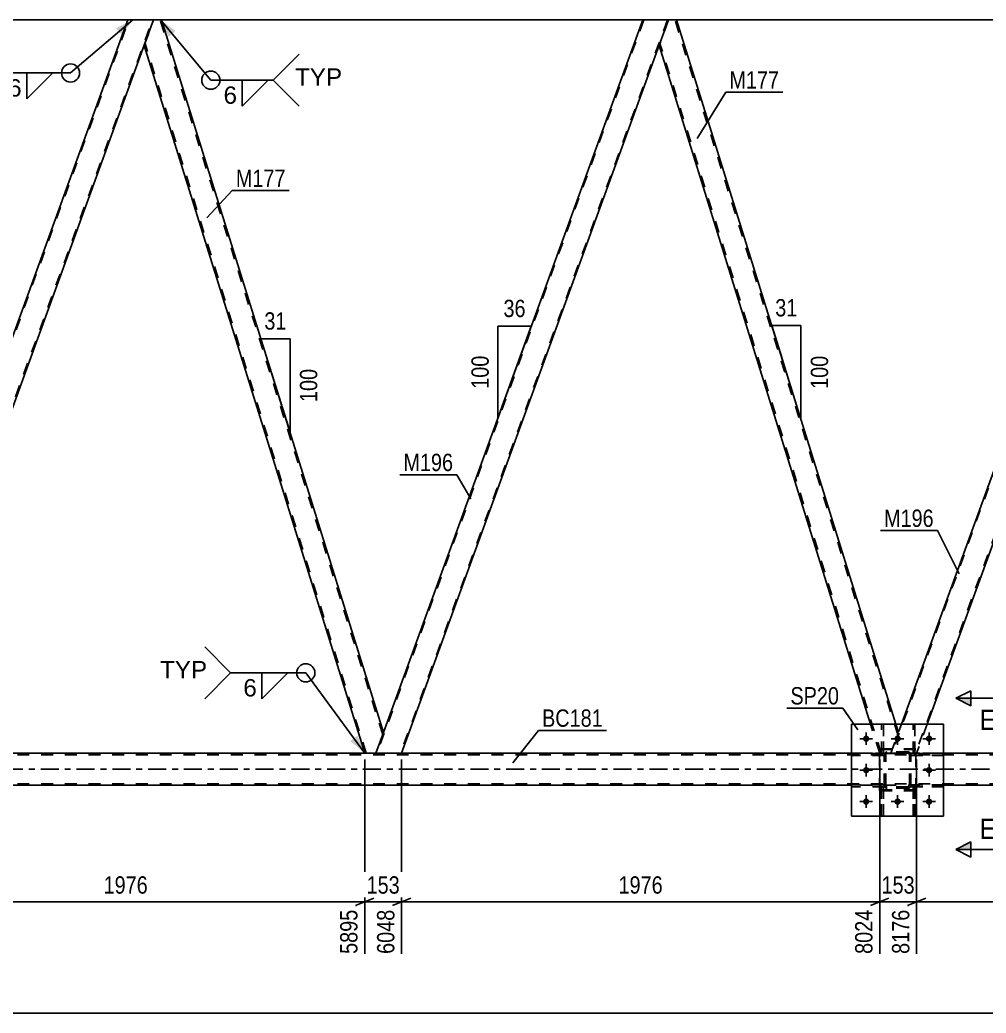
# Model space of a CAD drawing. Header units: millimetres. Extents: x 0 to 841, y 0 to 594.
# Drawn here: x 191.5 to 351.3, y 284.2 to 448.3 of the extents above; entities that cross this region are included whole.
import ezdxf

# ---------------------------------------------------------------- set-up
doc = ezdxf.new("R2010")
doc.units = ezdxf.units.MM
doc.linetypes.add('DXK_LINE_DOT2', pattern=[3.9198, 1.9599, -1.9599])
doc.linetypes.add('DXK_LINE_DOT3', pattern=[5.9187, 2.979, -0.9799, 0.9799, -0.9799])
doc.styles.add('Arial', font='ARIAL.TTF', dxfattribs={"height": 0.2})
doc.styles.add('Arial Narrow', font='ARIALN.TTF', dxfattribs={"height": 0.2})

# ---------------------------------------------------------------- blocks, each defined once
blk = doc.blocks.new('Part-814553314-3902 - 3897')
at = {"color": 7, "linetype": 'DXK_LINE_DOT2'}
for p, q in [((339.19, 327.08), (339.19, 331.92)), ((339.19, 331.92), (339.51, 331.92)), ((339.51, 331.92), (339.51, 327.08)), ((339.19, 327.68), (339.51, 327.68)), ((339.51, 327.08), (339.19, 327.08))]:
    blk.add_line(p, q, dxfattribs=at)
blk = doc.blocks.new('Part-814553314-3969 - 3897')
at = {"color": 2, "linetype": 'Continuous'}
for p, q in [((213.63, 448.32), (212.1, 444.13)), ((214.95, 448.32), (213.63, 448.32)), ((251.65, 330.57), (214.95, 448.32)), ((248.54, 327.1), (212.08, 444.07)), ((212.1, 444.13), (212.1, 444.12)), ((250.39, 327.1), (251.63, 330.52))]:
    blk.add_line(p, q, dxfattribs=at)
at = {"color": 7, "linetype": 'DXK_LINE_DOT2'}
for p, q in [((251.51, 330.2), (214.7, 448.32)), ((212.1, 444.13), (212.08, 444.07)), ((248.79, 327.1), (212.22, 444.44)), ((251.63, 330.52), (251.65, 330.57)), ((250.39, 327.1), (248.54, 327.1))]:
    blk.add_line(p, q, dxfattribs=at)
blk = doc.blocks.new('Part-814553314-3908 - 3897')
at = {"color": 7, "linetype": 'DXK_LINE_DOT2'}
for p, q in [((333.99, 327.08), (333.99, 331.92)), ((333.99, 331.92), (334.31, 331.92)), ((334.31, 331.92), (334.31, 327.08)), ((333.99, 327.68), (334.31, 327.68)), ((334.31, 327.08), (333.99, 327.08))]:
    blk.add_line(p, q, dxfattribs=at)
blk = doc.blocks.new('Part-814553314-4228 - 3897')
at = {"color": 7, "linetype": 'DXK_LINE_DOT2'}
for p, q in [((338.84, 326.76), (338.84, 327.08)), ((338.84, 327.08), (344.24, 327.08)), ((344.24, 326.76), (338.84, 326.76)), ((339.44, 326.76), (339.44, 327.08)), ((344.24, 327.08), (344.24, 326.76))]:
    blk.add_line(p, q, dxfattribs=at)
blk = doc.blocks.new('Part-814553314-4004 - 3897')
at = {"color": 7, "linetype": 'DXK_LINE_DOT2'}
for p, q in [((294.68, 448.32), (250.56, 327.1)), ((298.59, 448.32), (254.47, 327.1)), ((298.76, 448.32), (297.23, 444.12)), ((251.63, 330.52), (250.39, 327.1)), ((254.64, 327.1), (250.39, 327.1))]:
    blk.add_line(p, q, dxfattribs=at)
at = {"color": 2, "linetype": 'Continuous'}
for p, q in [((294.51, 448.32), (251.63, 330.52)), ((298.76, 448.32), (294.51, 448.32)), ((297.23, 444.12), (254.64, 327.1))]:
    blk.add_line(p, q, dxfattribs=at)
blk = doc.blocks.new('Part-814553314-3940 - 3897')
at = {"color": 7, "linetype": 'DXK_LINE_DOT2'}
for p, q in [((334.44, 327.08), (329.04, 327.08)), ((329.04, 326.76), (329.04, 327.08)), ((334.44, 326.76), (329.04, 326.76)), ((333.84, 326.76), (333.84, 327.08)), ((334.44, 327.08), (334.44, 326.76))]:
    blk.add_line(p, q, dxfattribs=at)
blk = doc.blocks.new('Part-814553314-3943 - 3897')
at = {"color": 2, "linetype": 'Continuous'}
for p, q in [((333.99, 331.92), (333.99, 331.92)), ((334.31, 331.92), (333.99, 331.92)), ((334.31, 331.92), (334.31, 331.92))]:
    blk.add_line(p, q, dxfattribs=at)
at = {"color": 7, "linetype": 'DXK_LINE_DOT2'}
for p, q in [((333.99, 327.08), (333.99, 331.92)), ((334.31, 327.08), (334.31, 331.92)), ((333.99, 327.68), (334.31, 327.68)), ((334.31, 327.08), (333.99, 327.08))]:
    blk.add_line(p, q, dxfattribs=at)
blk = doc.blocks.new('Part-814553314-3946 - 3897')
at = {"color": 2, "linetype": 'Continuous'}
for p, q in [((339.19, 331.92), (339.19, 331.92)), ((339.51, 331.92), (339.19, 331.92)), ((339.51, 331.92), (339.51, 331.92))]:
    blk.add_line(p, q, dxfattribs=at)
at = {"color": 7, "linetype": 'DXK_LINE_DOT2'}
for p, q in [((339.19, 327.08), (339.19, 331.92)), ((339.51, 327.08), (339.51, 331.92)), ((339.19, 327.68), (339.51, 327.68)), ((339.51, 327.08), (339.19, 327.08))]:
    blk.add_line(p, q, dxfattribs=at)
blk = doc.blocks.new('Part-814553314-3952 - 3897')
at = {"color": 7, "linetype": 'DXK_LINE_DOT2'}
for p, q in [((344.24, 321.88), (338.84, 321.88)), ((338.84, 321.88), (338.84, 321.56)), ((339.44, 321.56), (339.44, 321.88)), ((344.24, 321.56), (344.24, 321.88)), ((338.84, 321.56), (344.24, 321.56))]:
    blk.add_line(p, q, dxfattribs=at)
blk = doc.blocks.new('Part-814553314-3955 - 3897')
at = {"color": 7, "linetype": 'DXK_LINE_DOT2'}
for p, q in [((344.24, 327.08), (338.84, 327.08)), ((338.84, 327.08), (338.84, 326.76)), ((338.84, 326.76), (344.24, 326.76)), ((339.44, 326.76), (339.44, 327.08)), ((344.24, 326.76), (344.24, 327.08))]:
    blk.add_line(p, q, dxfattribs=at)
blk = doc.blocks.new('Bolt-814553314-3977 - 3897')
at = {"linetype": 'Continuous'}
for points in [[(331.96, 329.52, -1), (330.92, 329.52, -1)], [(337.16, 329.52, -1), (336.12, 329.52, -1)], [(342.36, 329.52, -1), (341.32, 329.52, -1)], [(331.96, 324.32, -1), (330.92, 324.32, -1)], [(342.36, 324.32, -1), (341.32, 324.32, -1)], [(331.96, 319.12, -1), (330.92, 319.12, -1)], [(337.16, 319.12, -1), (336.12, 319.12, -1)], [(342.36, 319.12, -1), (341.32, 319.12, -1)]]:
    blk.add_hatch(color=1, dxfattribs=at).paths.add_polyline_path(points)
at = {"color": 1, "linetype": 'Continuous'}
for p, q in [((331.44, 330.56), (331.44, 328.48)), ((336.64, 330.56), (336.64, 328.48)), ((341.84, 330.56), (341.84, 328.48)), ((332.48, 329.52), (330.4, 329.52)), ((337.68, 329.52), (335.6, 329.52)), ((342.88, 329.52), (340.8, 329.52)), ((331.44, 325.36), (331.44, 323.28)), ((341.84, 325.36), (341.84, 323.28)), ((332.48, 324.32), (330.4, 324.32)), ((342.88, 324.32), (340.8, 324.32)), ((331.44, 320.16), (331.44, 318.08)), ((336.64, 320.16), (336.64, 318.08)), ((341.84, 320.16), (341.84, 318.08)), ((332.48, 319.12), (330.4, 319.12)), ((337.68, 319.12), (335.6, 319.12)), ((342.88, 319.12), (340.8, 319.12))]:
    blk.add_line(p, q, dxfattribs=at)
blk = doc.blocks.new('Part-814553314-4243 - 3897')
at = {"color": 7, "linetype": 'DXK_LINE_DOT2'}
for p, q in [((339.64, 327.86), (333.64, 327.86)), ((333.64, 321.06), (333.64, 327.86)), ((339.64, 321.06), (339.64, 327.86)), ((339.64, 321.06), (333.64, 321.06))]:
    blk.add_line(p, q, dxfattribs=at)
blk = doc.blocks.new('Part-814553314-3983 - 3897')
at = {"color": 2, "linetype": 'Continuous'}
for p, q in [((344.24, 331.92), (329.04, 331.92)), ((329.04, 331.92), (329.04, 316.72)), ((344.24, 331.92), (344.24, 316.72)), ((344.24, 316.72), (329.04, 316.72))]:
    blk.add_line(p, q, dxfattribs=at)
blk = doc.blocks.new('Part-814553314-3994 - 3897')
at = {"color": 2, "linetype": 'Continuous'}
for p, q in [((209.37, 448.32), (129.81, 448.32)), ((294.51, 448.32), (214.95, 448.32)), ((379.64, 448.32), (300.08, 448.32))]:
    blk.add_line(p, q, dxfattribs=at)
at = {"color": 7, "linetype": 'DXK_LINE_DOT2'}
for p, q in [((724.43, 448.32), (209.37, 448.32)), ((214.95, 448.32), (209.37, 448.32)), ((300.08, 448.32), (294.51, 448.32))]:
    blk.add_line(p, q, dxfattribs=at)
blk = doc.blocks.new('Part-814553314-3999 - 3897')
at = {"color": 2, "linetype": 'Continuous'}
for p, q in [((298.76, 448.32), (297.24, 444.13)), ((300.08, 448.32), (298.76, 448.32)), ((336.36, 331.92), (300.08, 448.32)), ((332.17, 331.92), (297.22, 444.07)), ((297.24, 444.13), (297.23, 444.12))]:
    blk.add_line(p, q, dxfattribs=at)
at = {"color": 7, "linetype": 'DXK_LINE_DOT2'}
for p, q in [((336.65, 330.2), (299.83, 448.32)), ((297.24, 444.13), (297.22, 444.07)), ((333.93, 327.1), (297.35, 444.44)), ((333.68, 327.1), (332.17, 331.92)), ((336.78, 330.57), (336.36, 331.92)), ((335.52, 327.1), (336.78, 330.57)), ((333.68, 327.1), (335.52, 327.1))]:
    blk.add_line(p, q, dxfattribs=at)
blk = doc.blocks.new('Bolt-814553314-4018 - 3897')
at = {"color": 1, "linetype": 'Continuous'}
for p, q in [((331.44, 330.56), (331.44, 329.87)), ((336.64, 330.56), (336.64, 329.87)), ((341.84, 330.56), (341.84, 329.87)), ((330.4, 329.52), (331.09, 329.52)), ((331.44, 328.48), (331.44, 329.18)), ((332.48, 329.52), (331.78, 329.52)), ((335.6, 329.52), (336.29, 329.52)), ((336.64, 328.48), (336.64, 329.18)), ((337.68, 329.52), (336.98, 329.52)), ((340.8, 329.52), (341.49, 329.52)), ((341.84, 328.48), (341.84, 329.18)), ((342.88, 329.52), (342.18, 329.52)), ((331.44, 325.36), (331.44, 324.67)), ((341.84, 325.36), (341.84, 324.67)), ((330.4, 324.32), (331.09, 324.32)), ((331.44, 323.28), (331.44, 323.98)), ((332.48, 324.32), (331.78, 324.32)), ((340.8, 324.32), (341.49, 324.32)), ((341.84, 323.28), (341.84, 323.98)), ((342.88, 324.32), (342.18, 324.32)), ((331.44, 320.16), (331.44, 319.47)), ((336.64, 320.16), (336.64, 319.47)), ((341.84, 320.16), (341.84, 319.47)), ((330.4, 319.12), (331.09, 319.12)), ((331.44, 318.08), (331.44, 318.78)), ((332.48, 319.12), (331.78, 319.12)), ((335.6, 319.12), (336.29, 319.12)), ((336.64, 318.08), (336.64, 318.78)), ((337.68, 319.12), (336.98, 319.12)), ((340.8, 319.12), (341.49, 319.12)), ((341.84, 318.08), (341.84, 318.78)), ((342.88, 319.12), (342.18, 319.12))]:
    blk.add_line(p, q, dxfattribs=at)
blk = doc.blocks.new('Part-814553314-4052 - 3897')
at = {"color": 7, "linetype": 'DXK_LINE_DOT2'}
for p, q in [((379.81, 448.32), (335.69, 327.1)), ((383.73, 448.32), (339.61, 327.1)), ((383.9, 448.32), (382.37, 444.12)), ((335.52, 327.1), (337.28, 331.92)), ((341.53, 331.92), (339.78, 327.1)), ((339.78, 327.1), (335.52, 327.1))]:
    blk.add_line(p, q, dxfattribs=at)
at = {"color": 2, "linetype": 'Continuous'}
for p, q in [((379.64, 448.32), (337.28, 331.92)), ((383.9, 448.32), (379.64, 448.32)), ((382.37, 444.12), (341.53, 331.92))]:
    blk.add_line(p, q, dxfattribs=at)
blk = doc.blocks.new('Part-814553314-4057 - 3897')
at = {"color": 7, "linetype": 'DXK_LINE_DOT2'}
for p, q in [((745.78, 326.86), (58.85, 326.86)), ((329.04, 327.1), (745.78, 327.1)), ((344.24, 327.1), (329.04, 327.1)), ((745.78, 322.06), (58.85, 322.06)), ((344.24, 321.82), (329.04, 321.82))]:
    blk.add_line(p, q, dxfattribs=at)
at = {"color": 2, "linetype": 'Continuous'}
for p, q in [((329.04, 327.1), (173.97, 327.1)), ((584.44, 327.1), (344.24, 327.1)), ((329.04, 321.82), (173.97, 321.82)), ((584.44, 321.82), (344.24, 321.82))]:
    blk.add_line(p, q, dxfattribs=at)
at = {"color": 7, "linetype": 'DXK_LINE_DOT3'}
blk.add_line((58.85, 324.46), (745.78, 324.46), dxfattribs=at)
blk = doc.blocks.new('Part-814553314-4058 - 3897')
at = {"color": 7, "linetype": 'DXK_LINE_DOT2'}
for p, q in [((334.44, 326.84), (334.47, 327.03)), ((334.47, 327.03), (334.44, 326.84)), ((334.44, 321.8), (334.44, 326.84)), ((334.68, 326.84), (334.7, 326.94)), ((334.68, 321.8), (334.68, 326.84)), ((334.7, 326.94), (334.75, 327.01)), ((334.73, 327.29), (334.92, 327.32)), ((334.92, 327.32), (334.73, 327.29)), ((334.75, 327.01), (334.83, 327.07)), ((334.83, 327.07), (334.92, 327.08)), ((338.36, 327.32), (334.92, 327.32)), ((334.92, 327.08), (338.36, 327.08)), ((338.36, 327.32), (338.54, 327.29)), ((338.54, 327.29), (338.36, 327.32)), ((338.36, 327.08), (338.45, 327.07)), ((338.45, 327.07), (338.53, 327.01)), ((338.53, 327.01), (338.58, 326.94)), ((338.58, 326.94), (338.6, 326.84)), ((338.6, 321.8), (338.6, 326.84)), ((338.8, 327.03), (338.84, 326.84)), ((338.84, 326.84), (338.8, 327.03)), ((338.84, 321.8), (338.84, 326.84)), ((334.47, 321.62), (334.44, 321.8)), ((334.44, 321.8), (334.47, 321.62)), ((334.7, 321.71), (334.68, 321.8)), ((338.6, 321.8), (338.58, 321.71)), ((338.84, 321.8), (338.8, 321.62)), ((338.8, 321.62), (338.84, 321.8)), ((334.75, 321.63), (334.7, 321.71)), ((334.92, 321.32), (334.73, 321.36)), ((334.73, 321.36), (334.92, 321.32)), ((334.83, 321.58), (334.75, 321.63)), ((334.92, 321.56), (334.83, 321.58)), ((338.36, 321.56), (334.92, 321.56)), ((338.36, 321.32), (334.92, 321.32)), ((338.45, 321.58), (338.36, 321.56)), ((338.54, 321.36), (338.36, 321.32)), ((338.36, 321.32), (338.54, 321.36)), ((338.53, 321.63), (338.45, 321.58)), ((338.58, 321.71), (338.53, 321.63))]:
    blk.add_line(p, q, dxfattribs=at)
at = {"color": 7, "linetype": 'DXK_LINE_DOT3'}
blk.add_line((336.64, 324.32), (336.64, 324.32), dxfattribs=at)
at = {"color": 7, "linetype": 'DXK_LINE_DOT2'}
for centre, start, end in [((334.92, 326.84), 112.5, 157.5), ((334.92, 326.84), 112.5, 157.5), ((338.36, 326.84), 22.5, 67.5), ((338.36, 326.84), 22.5, 67.5), ((334.92, 321.8), 202.5, 247.5), ((334.92, 321.8), 202.5, 247.5), ((338.36, 321.8), 292.5, 337.5), ((338.36, 321.8), 292.5, 337.5)]:
    blk.add_arc(centre, 0.48, start, end, dxfattribs=at)
blk = doc.blocks.new('Part-814553314-4059 - 3897')
at = {"color": 7, "linetype": 'DXK_LINE_DOT2'}
for p, q in [((329.04, 331.92), (344.24, 331.92)), ((329.04, 331.92), (329.04, 316.72)), ((344.24, 331.92), (344.24, 316.72)), ((329.04, 316.72), (344.24, 316.72))]:
    blk.add_line(p, q, dxfattribs=at)
blk = doc.blocks.new('Part-814553314-4060 - 3897')
at = {"color": 7, "linetype": 'DXK_LINE_DOT2'}
for p, q in [((334.44, 326.84), (334.47, 327.03)), ((334.47, 327.03), (334.44, 326.84)), ((334.44, 321.8), (334.44, 326.84)), ((334.68, 326.84), (334.7, 326.94)), ((334.68, 321.8), (334.68, 326.84)), ((334.7, 326.94), (334.75, 327.01)), ((334.73, 327.29), (334.92, 327.32)), ((334.92, 327.32), (334.73, 327.29)), ((334.75, 327.01), (334.83, 327.07)), ((334.83, 327.07), (334.92, 327.08)), ((338.36, 327.32), (334.92, 327.32)), ((334.92, 327.08), (338.36, 327.08)), ((338.36, 327.32), (338.54, 327.29)), ((338.54, 327.29), (338.36, 327.32)), ((338.36, 327.08), (338.45, 327.07)), ((338.45, 327.07), (338.53, 327.01)), ((338.53, 327.01), (338.58, 326.94)), ((338.58, 326.94), (338.6, 326.84)), ((338.6, 321.8), (338.6, 326.84)), ((338.8, 327.03), (338.84, 326.84)), ((338.84, 326.84), (338.8, 327.03)), ((338.84, 321.8), (338.84, 326.84)), ((334.47, 321.62), (334.44, 321.8)), ((334.44, 321.8), (334.47, 321.62)), ((334.7, 321.71), (334.68, 321.8)), ((338.6, 321.8), (338.58, 321.71)), ((338.84, 321.8), (338.8, 321.62)), ((338.8, 321.62), (338.84, 321.8)), ((334.75, 321.63), (334.7, 321.71)), ((334.92, 321.32), (334.73, 321.36)), ((334.73, 321.36), (334.92, 321.32)), ((334.83, 321.58), (334.75, 321.63)), ((334.92, 321.56), (334.83, 321.58)), ((338.36, 321.56), (334.92, 321.56)), ((338.36, 321.32), (334.92, 321.32)), ((338.45, 321.58), (338.36, 321.56)), ((338.54, 321.36), (338.36, 321.32)), ((338.36, 321.32), (338.54, 321.36)), ((338.53, 321.63), (338.45, 321.58)), ((338.58, 321.71), (338.53, 321.63))]:
    blk.add_line(p, q, dxfattribs=at)
at = {"color": 7, "linetype": 'DXK_LINE_DOT3'}
blk.add_line((336.64, 324.32), (336.64, 324.32), dxfattribs=at)
at = {"color": 7, "linetype": 'DXK_LINE_DOT2'}
for centre, start, end in [((334.92, 326.84), 112.5, 157.5), ((334.92, 326.84), 112.5, 157.5), ((338.36, 326.84), 22.5, 67.5), ((338.36, 326.84), 22.5, 67.5), ((334.92, 321.8), 202.5, 247.5), ((334.92, 321.8), 202.5, 247.5), ((338.36, 321.8), 292.5, 337.5), ((338.36, 321.8), 292.5, 337.5)]:
    blk.add_arc(centre, 0.48, start, end, dxfattribs=at)
blk = doc.blocks.new('Part-814553314-4061 - 3897')
at = {"color": 7, "linetype": 'DXK_LINE_DOT2'}
for p, q in [((339.64, 327.72), (333.64, 327.72)), ((333.64, 320.92), (333.64, 327.72)), ((339.64, 320.92), (339.64, 327.72)), ((339.64, 320.92), (333.64, 320.92))]:
    blk.add_line(p, q, dxfattribs=at)
blk = doc.blocks.new('Part-814553314-4080 - 3897')
at = {"color": 7, "linetype": 'DXK_LINE_DOT2'}
for p, q in [((165.42, 327.1), (209.54, 448.32)), ((169.34, 327.1), (213.46, 448.32)), ((212.1, 444.12), (213.63, 448.32)), ((165.25, 327.1), (167.01, 331.92)), ((169.51, 327.1), (171.26, 331.92)), ((169.51, 327.1), (165.25, 327.1))]:
    blk.add_line(p, q, dxfattribs=at)
at = {"color": 2, "linetype": 'Continuous'}
for p, q in [((209.37, 448.32), (167.01, 331.92)), ((213.63, 448.32), (209.37, 448.32)), ((171.26, 331.92), (212.1, 444.12))]:
    blk.add_line(p, q, dxfattribs=at)
blk = doc.blocks.new('Part-814553314-4111 - 3897')
at = {"color": 7, "linetype": 'DXK_LINE_DOT2'}
for p, q in [((334.31, 321.56), (333.99, 321.56)), ((333.99, 321.56), (333.99, 316.72)), ((333.99, 320.96), (334.31, 320.96)), ((334.31, 316.72), (334.31, 321.56)), ((333.99, 316.72), (334.31, 316.72))]:
    blk.add_line(p, q, dxfattribs=at)
blk = doc.blocks.new('Part-814553314-4115 - 3897')
at = {"color": 7, "linetype": 'DXK_LINE_DOT2'}
for p, q in [((334.44, 321.88), (329.04, 321.88)), ((329.04, 321.88), (329.04, 321.56)), ((333.84, 321.56), (333.84, 321.88)), ((334.44, 321.56), (334.44, 321.88)), ((334.44, 321.56), (329.04, 321.56))]:
    blk.add_line(p, q, dxfattribs=at)
blk = doc.blocks.new('Part-814553314-4116 - 3897')
at = {"color": 7, "linetype": 'DXK_LINE_DOT2'}
for p, q in [((334.44, 327.08), (329.04, 327.08)), ((329.04, 327.08), (329.04, 326.76)), ((334.44, 326.76), (329.04, 326.76)), ((333.84, 326.76), (333.84, 327.08)), ((334.44, 326.76), (334.44, 327.08))]:
    blk.add_line(p, q, dxfattribs=at)
blk = doc.blocks.new('Part-814553314-4127 - 3897')
at = {"color": 7, "linetype": 'DXK_LINE_DOT2'}
for p, q in [((333.99, 316.72), (333.99, 321.56)), ((333.99, 321.56), (334.31, 321.56)), ((333.99, 320.96), (334.31, 320.96)), ((334.31, 321.56), (334.31, 316.72)), ((334.31, 316.72), (333.99, 316.72))]:
    blk.add_line(p, q, dxfattribs=at)
blk = doc.blocks.new('Part-814553314-4128 - 3897')
at = {"color": 7, "linetype": 'DXK_LINE_DOT2'}
for p, q in [((339.19, 316.72), (339.19, 321.56)), ((339.19, 321.56), (339.51, 321.56)), ((339.19, 320.96), (339.51, 320.96)), ((339.51, 321.56), (339.51, 316.72)), ((339.51, 316.72), (339.19, 316.72))]:
    blk.add_line(p, q, dxfattribs=at)
blk = doc.blocks.new('Part-814553314-4231 - 3897')
at = {"color": 7, "linetype": 'DXK_LINE_DOT2'}
for p, q in [((334.44, 321.88), (329.04, 321.88)), ((329.04, 321.56), (329.04, 321.88)), ((333.84, 321.56), (333.84, 321.88)), ((334.44, 321.88), (334.44, 321.56)), ((334.44, 321.56), (329.04, 321.56))]:
    blk.add_line(p, q, dxfattribs=at)
blk = doc.blocks.new('Part-814553314-4246 - 3897')
at = {"color": 7, "linetype": 'DXK_LINE_DOT2'}
for p, q in [((338.84, 321.56), (338.84, 321.88)), ((338.84, 321.88), (344.24, 321.88)), ((339.44, 321.56), (339.44, 321.88)), ((344.24, 321.88), (344.24, 321.56)), ((344.24, 321.56), (338.84, 321.56))]:
    blk.add_line(p, q, dxfattribs=at)
blk = doc.blocks.new('Part-814553314-4295 - 3897')
at = {"color": 7, "linetype": 'DXK_LINE_DOT2'}
for p, q in [((339.51, 321.56), (339.19, 321.56)), ((339.19, 321.56), (339.19, 316.72)), ((339.19, 320.96), (339.51, 320.96)), ((339.51, 316.72), (339.51, 321.56)), ((339.19, 316.72), (339.51, 316.72))]:
    blk.add_line(p, q, dxfattribs=at)
blk = doc.blocks.new('AngleDimension-814553314-14104 - 3897')
at = {"color": 7, "linetype": 'Continuous'}
for p, q in [((317.53, 392.35), (315.83, 397.81)), ((320.65, 397.81), (315.83, 397.81)), ((320.65, 382.34), (315.83, 397.81)), ((320.65, 382.34), (320.65, 397.81))]:
    blk.add_line(p, q, dxfattribs=at)
at = {"color": 0}
for points in [[(320.66, 398.71), (320.66, 402.91), (315.81, 402.91), (315.81, 398.71)], [(325.75, 393.41), (321.55, 393.41), (321.55, 386.73), (325.75, 386.73)]]:
    blk.add_wipeout(points, dxfattribs=at)
at = {"color": 3, "style": 'Arial Narrow'}
blk.add_text('31', height=2.863, dxfattribs=at).set_placement((316.41, 399.31))
blk.add_text('100', height=2.863, rotation=90.0002, dxfattribs=at).set_placement((325.15, 387.33))
blk = doc.blocks.new('AngleDimension-814553314-14076 - 3897')
at = {"color": 7, "linetype": 'Continuous'}
for p, q in [((236.19, 395.63), (231.37, 395.63)), ((236.19, 380.16), (231.37, 395.63)), ((236.19, 380.16), (236.19, 395.63)), ((236.2, 380.13), (236.19, 380.16))]:
    blk.add_line(p, q, dxfattribs=at)
at = {"color": 0}
for points in [[(236.21, 396.53), (236.21, 400.73), (231.35, 400.73), (231.35, 396.53)], [(241.29, 391.24), (237.09, 391.24), (237.09, 384.56), (241.29, 384.56)]]:
    blk.add_wipeout(points, dxfattribs=at)
at = {"color": 3, "style": 'Arial Narrow'}
blk.add_text('31', height=2.863, dxfattribs=at).set_placement((231.95, 397.13))
blk.add_text('100', height=2.863, rotation=90.0002, dxfattribs=at).set_placement((240.69, 385.16))
blk = doc.blocks.new('StraightDimension-814553314-5017 - 3897')
at = {"color": 7, "linetype": 'Continuous'}
for p, q in [((333.68, 326.1), (333.68, 293.95)), ((339.78, 326.1), (339.78, 293.95)), ((332.18, 301.96), (335.18, 303.16)), ((333.68, 302.56), (339.78, 302.56)), ((341.28, 303.16), (338.28, 301.96))]:
    blk.add_line(p, q, dxfattribs=at)
at = {"color": 0}
blk.add_wipeout([(340.07, 303.31), (340.07, 307.51), (333.38, 307.51), (333.38, 303.31)], dxfattribs=at)
at = {"color": 0, "linetype": 'Continuous'}
blk.add_wipeout([(339.18, 301.86), (334.98, 301.86), (334.98, 293.35), (339.18, 293.35)], dxfattribs=at)
at = {"color": 3, "style": 'Arial Narrow'}
blk.add_text('153', height=2.863, dxfattribs=at).set_placement((333.98, 303.91))
at = {"color": 3, "linetype": 'Continuous', "style": 'Arial Narrow'}
blk.add_text('8176', height=2.863, rotation=90.0002, dxfattribs=at).set_placement((338.58, 293.95))
blk = doc.blocks.new('StraightDimension-814553314-4960 - 3897')
at = {"color": 7, "linetype": 'Continuous'}
for p, q in [((169.51, 326.1), (169.51, 293.95)), ((248.54, 326.1), (248.54, 293.95)), ((171.01, 303.16), (168.01, 301.96)), ((169.51, 302.56), (248.54, 302.56)), ((247.04, 301.96), (250.04, 303.16))]:
    blk.add_line(p, q, dxfattribs=at)
at = {"color": 0}
blk.add_wipeout([(213.28, 303.31), (213.28, 307.51), (204.77, 307.51), (204.77, 303.31)], dxfattribs=at)
at = {"color": 0, "linetype": 'Continuous'}
blk.add_wipeout([(247.94, 301.86), (243.74, 301.86), (243.74, 293.35), (247.94, 293.35)], dxfattribs=at)
at = {"color": 3, "style": 'Arial Narrow'}
blk.add_text('1976', height=2.863, dxfattribs=at).set_placement((205.37, 303.91))
at = {"color": 3, "linetype": 'Continuous', "style": 'Arial Narrow'}
blk.add_text('5895', height=2.863, rotation=90.0002, dxfattribs=at).set_placement((247.34, 293.95))
blk = doc.blocks.new('StraightDimension-814553314-4998 - 3897')
at = {"color": 7, "linetype": 'Continuous'}
for p, q in [((254.64, 326.1), (254.64, 293.95)), ((333.68, 326.1), (333.68, 293.95)), ((256.14, 303.16), (253.14, 301.96)), ((254.64, 302.56), (333.68, 302.56)), ((332.18, 301.96), (335.18, 303.16))]:
    blk.add_line(p, q, dxfattribs=at)
at = {"color": 0}
blk.add_wipeout([(298.42, 303.31), (298.42, 307.51), (289.9, 307.51), (289.9, 303.31)], dxfattribs=at)
at = {"color": 0, "linetype": 'Continuous'}
blk.add_wipeout([(333.08, 301.86), (328.88, 301.86), (328.88, 293.35), (333.08, 293.35)], dxfattribs=at)
at = {"color": 3, "style": 'Arial Narrow'}
blk.add_text('1976', height=2.863, dxfattribs=at).set_placement((290.5, 303.91))
at = {"color": 3, "linetype": 'Continuous', "style": 'Arial Narrow'}
blk.add_text('8024', height=2.863, rotation=90.0002, dxfattribs=at).set_placement((332.48, 293.95))
blk = doc.blocks.new('StraightDimension-814553314-4979 - 3897')
at = {"color": 7, "linetype": 'Continuous'}
for p, q in [((248.54, 326.1), (248.54, 293.95)), ((254.64, 326.1), (254.64, 293.95)), ((247.04, 301.96), (250.04, 303.16)), ((248.54, 302.56), (254.64, 302.56)), ((256.14, 303.16), (253.14, 301.96))]:
    blk.add_line(p, q, dxfattribs=at)
at = {"color": 0}
blk.add_wipeout([(254.93, 303.31), (254.93, 307.51), (248.25, 307.51), (248.25, 303.31)], dxfattribs=at)
at = {"color": 0, "linetype": 'Continuous'}
blk.add_wipeout([(254.04, 301.86), (249.84, 301.86), (249.84, 293.35), (254.04, 293.35)], dxfattribs=at)
at = {"color": 3, "style": 'Arial Narrow'}
blk.add_text('153', height=2.863, dxfattribs=at).set_placement((248.85, 303.91))
at = {"color": 3, "linetype": 'Continuous', "style": 'Arial Narrow'}
blk.add_text('6048', height=2.863, rotation=90.0002, dxfattribs=at).set_placement((253.44, 293.95))
blk = doc.blocks.new('StraightDimension-814553314-5036 - 3897')
at = {"color": 7, "linetype": 'Continuous'}
for p, q in [((339.78, 326.1), (339.78, 293.95)), ((418.81, 326.1), (418.81, 292.12)), ((341.28, 303.16), (338.28, 301.96)), ((339.78, 302.56), (418.81, 302.56)), ((417.31, 301.96), (420.31, 303.16))]:
    blk.add_line(p, q, dxfattribs=at)
at = {"color": 0}
blk.add_wipeout([(383.55, 303.31), (383.55, 307.51), (375.04, 307.51), (375.04, 303.31)], dxfattribs=at)
at = {"color": 0, "linetype": 'Continuous'}
blk.add_wipeout([(418.21, 301.86), (414.01, 301.86), (414.01, 291.52), (418.21, 291.52)], dxfattribs=at)
at = {"color": 3, "style": 'Arial Narrow'}
blk.add_text('1976', height=2.863, dxfattribs=at).set_placement((375.64, 303.91))
at = {"color": 3, "linetype": 'Continuous', "style": 'Arial Narrow'}
blk.add_text('10152', height=2.863, rotation=90.0002, dxfattribs=at).set_placement((417.61, 292.12))
blk = doc.blocks.new('StraightDimension-814553314-5201 - 3897')
at = {"color": 7, "linetype": 'Continuous'}
blk.add_line((47.99, 284.16), (792, 284.16), dxfattribs=at)
blk = doc.blocks.new('AngleDimension-814553314-14090 - 3897')
at = {"color": 7, "linetype": 'Continuous'}
for p, q in [((270.54, 397.7), (276.08, 397.7)), ((270.54, 382.48), (276.08, 397.7)), ((270.54, 382.48), (270.54, 397.7)), ((270.21, 381.57), (270.54, 382.48))]:
    blk.add_line(p, q, dxfattribs=at)
at = {"color": 0}
for points in [[(275.74, 398.6), (275.74, 402.8), (270.88, 402.8), (270.88, 398.6)], [(269.64, 393.43), (265.44, 393.43), (265.44, 386.75), (269.64, 386.75)]]:
    blk.add_wipeout(points, dxfattribs=at)
at = {"color": 3, "style": 'Arial Narrow'}
blk.add_text('36', height=2.863, dxfattribs=at).set_placement((271.48, 399.2))
blk.add_text('100', height=2.863, rotation=90.0002, dxfattribs=at).set_placement((269.04, 387.35))
blk = doc.blocks.new('Mark-814553314-3979 - 3897')
at = {"color": 0}
blk.add_wipeout([(326.96, 335.18), (326.96, 338.18), (318.92, 338.18), (318.92, 335.18)], dxfattribs=at)
blk.add_wipeout([(326.96, 335.18), (326.96, 338.18), (318.92, 338.18), (318.92, 335.18)], dxfattribs=at)
at = {"color": 30, "linetype": 'Continuous'}
for p in [(318.32, 334.58), (330.09, 331)]:
    blk.add_line(p, (327.56, 334.58), dxfattribs=at)
at = {"color": 3, "style": 'Arial Narrow'}
blk.add_text('SP20', height=2.863, dxfattribs=at).set_placement((318.92, 335.18))
blk = doc.blocks.new('Mark-814553314-3965 - 3897')
at = {"color": 0}
blk.add_wipeout([(235.46, 420.71), (235.46, 423.71), (227.24, 423.71), (227.24, 420.71)], dxfattribs=at)
blk.add_wipeout([(235.46, 420.71), (235.46, 423.71), (227.24, 423.71), (227.24, 420.71)], dxfattribs=at)
at = {"color": 30, "linetype": 'Continuous'}
for p, q in [((222.44, 415.59), (226.64, 420.11)), ((226.64, 420.11), (236.06, 420.11))]:
    blk.add_line(p, q, dxfattribs=at)
at = {"color": 3, "style": 'Arial Narrow'}
blk.add_text('M177', height=2.863, dxfattribs=at).set_placement((227.24, 420.71))
blk = doc.blocks.new('Mark-814553314-3995 - 3897')
at = {"color": 0}
blk.add_wipeout([(317.06, 436.95), (317.06, 439.95), (308.83, 439.95), (308.83, 436.95)], dxfattribs=at)
blk.add_wipeout([(317.06, 436.95), (317.06, 439.95), (308.83, 439.95), (308.83, 436.95)], dxfattribs=at)
at = {"color": 30, "linetype": 'Continuous'}
for p, q in [((303.48, 428.73), (308.23, 436.35)), ((308.23, 436.35), (317.66, 436.35))]:
    blk.add_line(p, q, dxfattribs=at)
at = {"color": 3, "style": 'Arial Narrow'}
blk.add_text('M177', height=2.863, dxfattribs=at).set_placement((308.83, 436.95))
blk = doc.blocks.new('Mark-814553314-4000 - 3897')
at = {"color": 0}
blk.add_wipeout([(263.17, 373.75), (263.17, 376.75), (254.94, 376.75), (254.94, 373.75)], dxfattribs=at)
blk.add_wipeout([(263.17, 373.75), (263.17, 376.75), (254.94, 376.75), (254.94, 373.75)], dxfattribs=at)
at = {"color": 30, "linetype": 'Continuous'}
for p in [(254.34, 373.15), (266.08, 369.14)]:
    blk.add_line(p, (263.77, 373.15), dxfattribs=at)
at = {"color": 3, "style": 'Arial Narrow'}
blk.add_text('M196', height=2.863, dxfattribs=at).set_placement((254.94, 373.75))
blk = doc.blocks.new('Mark-814553314-4048 - 3897')
at = {"color": 0}
blk.add_wipeout([(342.62, 364.52), (342.62, 367.52), (334.39, 367.52), (334.39, 364.52)], dxfattribs=at)
blk.add_wipeout([(342.62, 364.52), (342.62, 367.52), (334.39, 367.52), (334.39, 364.52)], dxfattribs=at)
at = {"color": 30, "linetype": 'Continuous'}
for p in [(333.79, 363.92), (346.79, 356.76)]:
    blk.add_line(p, (343.22, 363.92), dxfattribs=at)
at = {"color": 3, "style": 'Arial Narrow'}
blk.add_text('M196', height=2.863, dxfattribs=at).set_placement((334.39, 364.52))
blk = doc.blocks.new('Mark-814553314-4053 - 3897')
at = {"color": 0}
blk.add_wipeout([(287.9, 331.49), (287.9, 334.49), (277.86, 334.49), (277.86, 331.49)], dxfattribs=at)
blk.add_wipeout([(287.9, 331.49), (287.9, 334.49), (277.86, 334.49), (277.86, 331.49)], dxfattribs=at)
at = {"color": 30, "linetype": 'Continuous'}
for p, q in [((273.05, 325.53), (277.26, 330.89)), ((277.26, 330.89), (288.5, 330.89))]:
    blk.add_line(p, q, dxfattribs=at)
at = {"color": 3, "style": 'Arial Narrow'}
blk.add_text('BC181', height=2.863, dxfattribs=at).set_placement((277.86, 331.49))
blk = doc.blocks.new('WeldMark-814553314-5625 - 3897')
at = {"linetype": 'Continuous'}
blk.add_hatch(color=30, dxfattribs=at).paths.add_polyline_path([(216.11, 445.54), (214.76, 448.32), (217.26, 446.5)])
at = {"color": 30, "linetype": 'Continuous'}
blk.add_line((214.76, 448.32), (223.1, 438.35), dxfattribs=at)
at = {"color": 3, "linetype": 'Continuous'}
for q in [(237.71, 442.64), (237.71, 434.07)]:
    blk.add_line((233.42, 438.35), q, dxfattribs=at)
blk.add_arc((223.1, 438.35), 1.5, 90, 270, dxfattribs=at)
at = {"color": 0}
blk.add_wipeout([(227.62, 434.25), (227.62, 437.65), (225, 437.65), (225, 434.25)], dxfattribs=at)
at = {"color": 30, "linetype": 'Continuous'}
blk.add_line((223.1, 438.35), (233.42, 438.35), dxfattribs=at)
at = {"color": 3, "linetype": 'Continuous'}
for p, q in [((228.28, 438.35), (232.56, 438.35)), ((232.56, 438.35), (228.28, 434.07)), ((228.28, 434.07), (228.28, 438.35))]:
    blk.add_line(p, q, dxfattribs=at)
blk.add_arc((223.1, 438.35), 1.5, 270, 90, dxfattribs=at)
at = {"color": 3, "style": 'Arial'}
blk.add_text('6', height=2.87, dxfattribs=at).set_placement((225.2, 434.45))
at = {"color": 0, "linetype": 'Continuous'}
blk.add_wipeout([(244.8, 437.45), (244.8, 440.45), (237.02, 440.45), (237.02, 437.45)], dxfattribs=at)
blk.add_wipeout([(244.8, 437.45), (244.8, 440.45), (237.02, 440.45), (237.02, 437.45)], dxfattribs=at)
at = {"color": 3, "linetype": 'Continuous', "style": 'Arial'}
blk.add_text('TYP', height=2.865, dxfattribs=at).set_placement((237.02, 437.45))
blk = doc.blocks.new('SectionMark-814553314-5547 - 3897')
at = {"linetype": 'Continuous'}
for points in [[(348.74, 336.2), (348.74, 334.95), (346.24, 336.2)], [(348.74, 312.45), (348.74, 311.2), (346.24, 311.2)]]:
    blk.add_hatch(color=6, dxfattribs=at).paths.add_polyline_path(points)
at = {"color": 6, "linetype": 'Continuous'}
for p, q in [((346.24, 336.2), (348.74, 337.45)), ((348.74, 334.95), (348.74, 337.45)), ((354.24, 336.2), (346.24, 336.2)), ((346.24, 336.2), (348.74, 334.95)), ((354.24, 336.2), (354.24, 328.2)), ((354.24, 311.2), (354.24, 319.2)), ((346.24, 311.2), (348.74, 312.45)), ((348.74, 312.45), (348.74, 309.95)), ((354.24, 311.2), (346.24, 311.2)), ((348.74, 309.95), (346.24, 311.2))]:
    blk.add_line(p, q, dxfattribs=at)
at = {"color": 0, "linetype": 'Continuous'}
for points in [[(353.24, 330.95), (353.24, 334.45), (350.13, 334.45), (350.13, 330.95)], [(353.24, 312.95), (353.24, 316.45), (350.13, 316.45), (350.13, 312.95)]]:
    blk.add_wipeout(points, dxfattribs=at)
at = {"color": 3, "linetype": 'Continuous', "style": 'Arial'}
for p in [(350.13, 330.95), (350.13, 312.95)]:
    blk.add_text('E', height=3.34, dxfattribs=at).set_placement(p)
blk = doc.blocks.new('WeldMark-814553314-5597 - 3897')
at = {"linetype": 'Continuous'}
blk.add_hatch(color=30, dxfattribs=at).paths.add_polyline_path([(247.35, 330.03), (248.52, 327.17), (246.14, 329.15)])
at = {"color": 3, "linetype": 'Continuous'}
for q in [(222.09, 344.69), (222.09, 336.12)]:
    blk.add_line((226.37, 340.4), q, dxfattribs=at)
at = {"color": 30, "linetype": 'Continuous'}
blk.add_line((248.52, 327.17), (238.8, 340.4), dxfattribs=at)
at = {"color": 3, "linetype": 'Continuous'}
for start, end in [(90, 270), (270, 90)]:
    blk.add_arc((238.8, 340.4), 1.5, start, end, dxfattribs=at)
at = {"color": 0}
blk.add_wipeout([(230.9, 336.3), (230.9, 339.7), (228.27, 339.7), (228.27, 336.3)], dxfattribs=at)
at = {"color": 30, "linetype": 'Continuous'}
blk.add_line((226.37, 340.4), (238.8, 340.4), dxfattribs=at)
at = {"color": 3, "linetype": 'Continuous'}
for p, q in [((231.55, 340.4), (235.84, 340.4)), ((235.84, 340.4), (231.55, 336.12)), ((231.55, 336.12), (231.55, 340.4))]:
    blk.add_line(p, q, dxfattribs=at)
at = {"color": 3, "style": 'Arial'}
blk.add_text('6', height=2.87, dxfattribs=at).set_placement((228.47, 336.5))
at = {"color": 0, "linetype": 'Continuous'}
blk.add_wipeout([(222.47, 339.5), (222.47, 342.5), (214.7, 342.5), (214.7, 339.5)], dxfattribs=at)
blk.add_wipeout([(222.47, 339.5), (222.47, 342.5), (214.7, 342.5), (214.7, 339.5)], dxfattribs=at)
at = {"color": 3, "linetype": 'Continuous', "style": 'Arial'}
blk.add_text('TYP', height=2.865, dxfattribs=at).set_placement((214.7, 339.5))
blk = doc.blocks.new('WeldMark-814553314-5610 - 3897')
at = {"linetype": 'Continuous'}
blk.add_hatch(color=30, dxfattribs=at).paths.add_polyline_path([(207.43, 446.94), (210.2, 448.32), (208.41, 445.8)])
at = {"color": 30, "linetype": 'Continuous'}
blk.add_line((210.2, 448.32), (199.91, 439.54), dxfattribs=at)
at = {"color": 3, "linetype": 'Continuous'}
for q in [(183.21, 443.82), (183.21, 435.25)]:
    blk.add_line((187.49, 439.54), q, dxfattribs=at)
for start, end in [(90, 270), (270, 90)]:
    blk.add_arc((199.91, 439.54), 1.5, start, end, dxfattribs=at)
at = {"color": 0}
blk.add_wipeout([(192.01, 435.44), (192.01, 438.84), (189.39, 438.84), (189.39, 435.44)], dxfattribs=at)
at = {"color": 30, "linetype": 'Continuous'}
blk.add_line((187.49, 439.54), (199.91, 439.54), dxfattribs=at)
at = {"color": 3, "linetype": 'Continuous'}
for p, q in [((192.67, 439.54), (196.96, 439.54)), ((196.96, 439.54), (192.67, 435.25)), ((192.67, 435.25), (192.67, 439.54))]:
    blk.add_line(p, q, dxfattribs=at)
at = {"color": 3, "style": 'Arial'}
blk.add_text('6', height=2.87, dxfattribs=at).set_placement((189.59, 435.64))
at = {"color": 0, "linetype": 'Continuous'}
blk.add_wipeout([(183.59, 438.64), (183.59, 441.64), (175.82, 441.64), (175.82, 438.64)], dxfattribs=at)
blk.add_wipeout([(183.59, 438.64), (183.59, 441.64), (175.82, 441.64), (175.82, 438.64)], dxfattribs=at)
at = {"color": 3, "linetype": 'Continuous', "style": 'Arial'}
blk.add_text('TYP', height=2.865, dxfattribs=at).set_placement((175.82, 438.64))

msp = doc.modelspace()

# ---------------------------------------------------------------- block references
for name in ['Part-814553314-3994 - 3897', 'Part-814553314-4080 - 3897', 'Part-814553314-3969 - 3897', 'Part-814553314-4004 - 3897', 'Part-814553314-3999 - 3897', 'Part-814553314-4052 - 3897', 'Part-814553314-3983 - 3897', 'Part-814553314-4059 - 3897', 'Part-814553314-3908 - 3897', 'Part-814553314-3943 - 3897', 'Part-814553314-3902 - 3897', 'Part-814553314-3946 - 3897', 'Bolt-814553314-3977 - 3897', 'Bolt-814553314-4018 - 3897', 'Part-814553314-4057 - 3897', 'Part-814553314-3940 - 3897', 'Part-814553314-4116 - 3897', 'Part-814553314-4243 - 3897', 'Part-814553314-4061 - 3897', 'Part-814553314-4058 - 3897', 'Part-814553314-4060 - 3897', 'Part-814553314-4228 - 3897', 'Part-814553314-3955 - 3897', 'Part-814553314-4115 - 3897', 'Part-814553314-4231 - 3897', 'Part-814553314-3952 - 3897', 'Part-814553314-4246 - 3897', 'Part-814553314-4111 - 3897', 'Part-814553314-4127 - 3897', 'Part-814553314-4128 - 3897', 'Part-814553314-4295 - 3897']:
    msp.add_blockref(name, (0, 0))

# ---------------------------------------------------------------- next in the draw order: block references
for name in ['AngleDimension-814553314-14104 - 3897', 'AngleDimension-814553314-14076 - 3897', 'StraightDimension-814553314-4960 - 3897', 'StraightDimension-814553314-5017 - 3897']:
    msp.add_blockref(name, (0, 0))

# ---------------------------------------------------------------- next in the draw order: block references
for name in ['StraightDimension-814553314-4998 - 3897', 'StraightDimension-814553314-5036 - 3897']:
    msp.add_blockref(name, (0, 0))

# ---------------------------------------------------------------- next in the draw order: block references
msp.add_blockref('StraightDimension-814553314-4979 - 3897', (0, 0))

# ---------------------------------------------------------------- next in the draw order: block references
msp.add_blockref('StraightDimension-814553314-5201 - 3897', (0, 0))

# ---------------------------------------------------------------- next in the draw order: block references
for name in ['WeldMark-814553314-5610 - 3897', 'WeldMark-814553314-5625 - 3897', 'Mark-814553314-3995 - 3897', 'Mark-814553314-3965 - 3897', 'AngleDimension-814553314-14090 - 3897', 'Mark-814553314-4000 - 3897', 'Mark-814553314-4048 - 3897', 'WeldMark-814553314-5597 - 3897', 'Mark-814553314-3979 - 3897', 'SectionMark-814553314-5547 - 3897', 'Mark-814553314-4053 - 3897']:
    msp.add_blockref(name, (0, 0))

doc.saveas('drawing.dxf')
